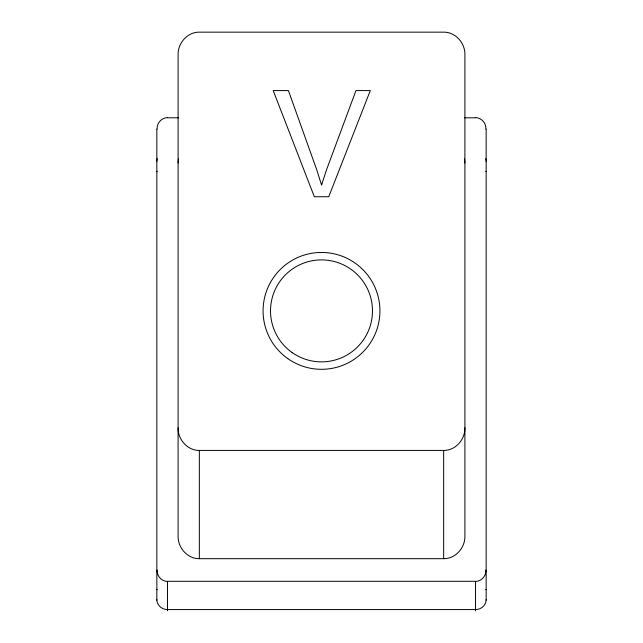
<?xml version="1.0" encoding="UTF-8"?>
<svg xmlns="http://www.w3.org/2000/svg" width="643" height="643" viewBox="0 0 643 643"><rect width="100%" height="100%" fill="white"/><g stroke="black" fill="none" stroke-linecap="round" stroke-linejoin="round"><path stroke-width="0.96" d="M178.095 163.017L178.449 158.901M464.905 427.812C465.259 439.37 455.533 450.639 443.662 450.421L199.338 450.421C187.467 450.639 177.741 439.37 178.095 427.812M443.662 558.679C455.533 558.896 465.259 547.627 464.905 536.069L464.905 54.759C465.259 43.202 455.533 31.933 443.662 32.15L199.338 32.15C187.467 31.933 177.741 43.202 178.095 54.759L178.095 536.069C177.741 547.627 187.467 558.896 199.338 558.679L443.662 558.679L443.662 450.421M167.469 117.798L178.505 117.798M464.495 117.798L475.531 117.798M156.844 171.343L157.254 171.343M485.746 171.343L486.156 171.343M156.844 589.607L157.254 589.607M485.746 589.607L486.156 589.607M464.551 158.901L464.905 163.017M486.156 129.106L486.156 600.232M475.531 610.85L475.531 581.288L167.469 581.288L167.469 610.85M199.338 450.421L199.338 558.679M156.844 129.106L156.844 600.232M475.547 117.556A10.995 10.995 0 0 1 485.915 129.09M485.915 569.995A10.995 10.995 0 0 1 475.547 581.529M167.453 581.529A10.995 10.995 0 0 1 157.085 569.995M156.844 599.589A10.626 9.983 0 0 0 167.469 609.572L475.531 609.572A10.626 9.983 0 0 0 486.156 599.589M157.085 129.09A10.995 10.995 0 0 1 167.453 117.556M156.844 161.361A10.626 9.983 0 0 1 157.254 158.612M485.746 158.612A10.626 9.983 0 0 1 486.156 161.361M321.886 183.986L321.572 185.071L316.814 169.993L288.41 90.575L273.203 90.575L314.331 196.734L328.742 196.734L370.304 90.575L355.965 90.575L326.491 169.873L321.886 183.986M292.139 352.565A50.99 50.99 0 0 0 372.281 315.464A50.99 50.99 0 0 0 300.08 264.611A50.99 50.99 0 0 0 292.139 352.565M287.855 358.649A58.425 58.425 0 0 0 379.691 316.131A58.425 58.425 0 0 0 296.953 257.859A58.425 58.425 0 0 0 287.855 358.649"/></g></svg>
